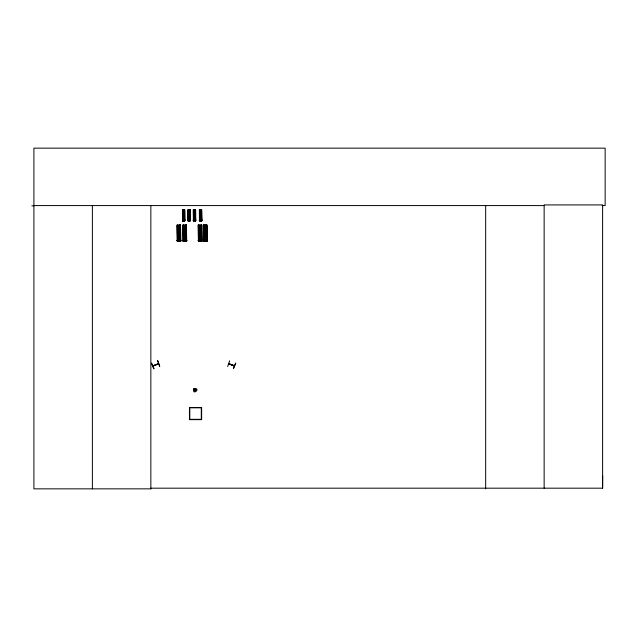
<?xml version="1.0" encoding="UTF-8"?>
<svg xmlns="http://www.w3.org/2000/svg" width="637" height="637" viewBox="0 0 637 637"><rect width="100%" height="100%" fill="white"/><g stroke="black" fill="none" stroke-linecap="round" stroke-linejoin="round"><path stroke-width="0.96" d="M602.172 205.584L605.15 205.584L605.15 148.15L33.904 148.15L33.904 488.85L150.937 488.85L150.858 488.181L602.61 488.181L602.698 475.863M153.079 365.988L158.605 363.743L152.96 365.71M194.922 391.15L196.18 390.274L195.304 389.016L194.046 389.892L194.922 391.15L195.081 390.25M195.145 389.916L195.304 389.016M185.049 241.28L184.722 240.627M228.691 363.966L234.336 365.972M227.656 366.562L229.631 360.805M233.429 368.624L235.762 362.994L233.389 368.616M205.584 241.327L205.098 240.587M194.42 390.911L195.002 390.218M195.225 389.948L195.806 389.255M228.723 363.6L234.456 365.646M234.328 365.877L228.651 363.831M153.095 366.108L158.573 363.679L153.007 365.988M153.788 368.847L151.423 363.241M194.094 390.449L194.954 390.139M196.132 389.709L195.28 390.019L196.18 390.274M183.846 220.338L183.87 220.744M199.994 241.28L200.026 240.627M184.73 209.868L184.905 220.864L182.556 220.896L182.437 209.899L184.786 209.868M190.192 209.868L187.851 209.899L187.979 220.896L190.312 220.864L190.145 209.868M193.417 209.899L193.521 220.896L195.726 220.864L195.607 209.868L193.258 209.899L193.377 220.896L194.094 220.888L193.974 209.892M182.604 211.014L184.634 210.99M188.019 211.014L190.049 210.99M193.425 211.014L195.455 210.99M199.516 211.014L201.547 210.99M182.612 211.763L184.642 211.739M188.026 211.763L190.057 211.739M193.433 211.763L195.463 211.739M199.524 211.763L201.555 211.739M182.628 212.877L184.658 212.854M188.034 212.877L190.065 212.854M193.449 212.877L195.479 212.854M199.54 212.877L201.571 212.854M182.636 213.865L184.666 213.849M188.042 213.865L190.073 213.849M193.457 213.865L195.487 213.849M199.548 213.865L201.579 213.849M182.644 214.98L184.674 214.964M188.058 214.98L190.089 214.964M193.473 214.98L195.503 214.964M199.556 214.98L201.587 214.964M182.7 219.773L184.73 219.749M188.114 219.773L190.145 219.749M193.521 219.773L195.551 219.749M199.612 219.773L201.642 219.749M182.365 220.091L185.072 220.06M187.78 220.091L190.487 220.06M193.186 220.091L195.893 220.06M187.78 220.171L190.487 220.147M193.186 220.171L195.893 220.147M199.277 220.091L201.985 220.06M199.277 220.171L201.985 220.147M186.466 224.988L182.954 225.036L183.13 241.527L186.649 241.479L186.458 224.988L186.569 241.479M198.258 225.036L201.77 224.988L201.937 241.479L198.433 241.527L198.258 225.036L198.505 241.527M205.862 224.996L206.929 224.988L207.097 241.479L203.593 241.527L203.426 225.036L206.691 225.004L206.874 241.479M177.285 226.708L180.327 226.676M183.209 226.708L186.251 226.676M198.513 226.708L201.555 226.676M203.665 226.708L206.714 226.676M177.301 227.831L180.343 227.791M183.217 227.831L186.259 227.791M198.521 227.831L201.563 227.791M203.681 227.831L206.722 227.791M177.317 229.503L180.359 229.471M183.233 229.503L186.283 229.471M198.537 229.503L201.587 229.471M203.697 229.503L206.738 229.471M177.333 230.984L180.375 230.952M183.249 230.984L186.291 230.952M198.553 230.984L201.595 230.952M203.713 230.984L206.754 230.952M177.349 232.656L180.39 232.624M183.265 232.656L186.307 232.624M198.569 232.656L201.611 232.624M203.729 232.656L206.77 232.624M177.428 239.838L180.47 239.807M183.345 239.838L186.394 239.807M198.648 239.838L201.698 239.807M203.808 239.838L206.85 239.807M176.927 240.324L180.988 240.284M182.843 240.324L186.904 240.284M176.927 240.452L180.988 240.412M182.851 240.452L186.904 240.412M198.147 240.324L202.208 240.284M178.71 240.587L179.196 240.611M184.634 240.587L185.112 240.611M198.155 240.452L202.208 240.412M203.307 240.324L207.367 240.284M203.307 240.452L207.367 240.412M31.85 205.823L33.904 205.815M33.904 205.584L544.141 205.584M178.901 241.304L178.806 240.627M153.485 365.55L153.684 365.933M194.046 389.892L194.946 390.051M229.925 364.229L233.214 365.407M194.285 389.39L194.978 389.971M195.248 390.194L195.941 390.776M151.63 363.146L154.027 368.751M194.747 389.064L195.057 389.924M195.177 390.242L195.487 391.102M206.858 224.988L207.033 241.479M206.531 224.988L206.683 239.536M206.452 224.996L206.627 239.544M206.619 239.807L206.635 241.479M206.269 224.996L206.499 239.544M206.125 224.996L206.277 241.487L206.07 224.996M205.87 225.968L206.093 239.544M205.815 241.487L204.883 241.503M204.493 226L204.581 240.547M204.007 225.036L204.246 240.547M203.681 225.036L203.8 241.527M203.49 225.036L203.665 241.527M201.762 220.864L201.555 209.868L201.65 220.864M201.698 224.988L201.881 241.479M201.388 209.868L201.499 220.864M201.563 224.988L201.714 241.479M201.372 220.872L200.981 209.876M201.372 224.988L201.531 239.536M201.467 239.544L201.181 224.996L201.268 239.544M201.459 239.807L201.475 241.479M200.95 220.872L200.329 220.88M201.117 241.487L200.974 224.996L201.093 241.487M200.727 225.968L200.934 239.544M200.655 241.487L199.723 241.503M200.01 209.892L200.169 220.888M199.922 209.892L200.002 220.896L199.739 209.899M199.62 209.899L199.787 220.896M199.508 209.899L199.604 220.896M199.333 226L199.492 240.547L199.262 226M198.848 225.036L199.039 241.519M198.736 225.036L198.84 241.527M198.465 225.036L198.672 241.527M195.559 209.868L195.567 220.864L195.336 209.868M195.288 209.868L195.408 220.864M195.161 209.868L195.169 220.872M195.033 209.876L195.057 220.872M194.898 209.876L195.01 220.872M193.791 209.892L193.951 220.888M193.656 209.899L193.783 220.896M193.576 209.899L193.648 220.896M190.017 209.868L190.152 220.864M189.922 209.868L189.993 220.864M189.802 209.868L189.866 220.872M189.659 209.876L189.754 220.872M189.492 209.876L189.651 220.872M189.452 220.872L188.831 220.88M188.552 209.892L188.679 220.888M188.632 220.888L188.425 209.892L188.496 220.896M188.241 209.899L188.289 220.896M188.234 220.896L188.026 209.899L188.019 220.896M186.259 224.988L186.41 241.479M186.227 239.536L186.068 224.988L186.147 239.544M186.155 239.807L186.171 241.479M185.861 224.996L186.036 239.544M185.423 225.968L185.63 239.544M185.351 241.487L184.419 241.503M184.642 209.868L184.746 220.864M184.475 209.868L184.587 220.864M184.34 209.868L184.507 220.864M184.204 209.876L184.364 220.872M184.069 209.876L184.197 220.872M184.037 220.872L183.416 220.88M184.013 226L184.189 240.547M183.814 225.028L183.989 241.519M183.751 225.028L183.958 241.519M183.544 225.036L183.735 241.519M183.416 225.036L183.607 241.519M183.098 209.892L183.257 220.888M183.352 225.036L183.536 241.527M182.97 209.892L183.106 220.896M183.185 225.036L183.368 241.527M182.843 209.899L183.002 220.896M183.026 225.036L183.201 241.527M182.747 209.899L182.827 220.896M182.612 209.899L182.692 220.896M182.485 209.899L182.564 220.896M180.478 224.988L180.653 241.479M180.343 224.988L180.494 241.479M180.088 224.996L180.327 241.479M179.96 224.996L180.255 241.479M179.953 225.968L180.064 241.479M179.745 224.996L179.897 241.487M179.578 226.939L179.714 239.544M179.491 225.968L179.65 239.544M179.435 241.487L178.503 241.503M178.113 226L178.272 240.547L178.041 226M177.858 225.028L178.01 241.519M177.874 241.519L177.707 226L177.803 241.519M177.524 226.008L177.612 241.527M602.61 488.181L602.61 204.923L544.141 204.923L544.141 488.181M485.665 205.584L485.665 488.85M150.85 205.584L150.85 488.85M92.381 205.584L92.381 488.85M178.209 231.637C179.061 234.217 180.191 229.798 178.209 231.637M183.217 214.303C183.79 216.023 184.547 213.069 183.217 214.303M184.125 231.637C184.977 234.217 186.115 229.798 184.125 231.637M188.632 214.303C189.197 216.023 189.953 213.069 188.632 214.303M194.038 214.303C194.611 216.023 195.368 213.069 194.038 214.303M200.129 214.303C200.703 216.023 201.459 213.069 200.129 214.303M199.429 231.637C200.281 234.217 201.419 229.798 199.429 231.637M204.588 231.637C205.44 234.217 206.571 229.798 204.588 231.637M193.815 388.681C192.071 396.525 201.794 387.543 193.815 388.681M157.618 360.59L159.696 366.323L157.618 360.59M201.69 209.868L199.349 209.899L199.469 220.896L201.81 220.864L201.69 209.868M180.55 224.988L177.03 225.036L177.213 241.527L180.733 241.479L180.55 224.988M200.416 240.587L199.938 240.587L200.416 240.611M201.634 407.473L189.452 407.473L189.452 419.648L201.634 419.648L201.634 407.473M201.292 407.815L189.794 407.815L189.794 419.313L201.292 419.313L201.292 407.815M204.421 241.519L204.27 225.028L204.389 241.519M204.071 241.519L203.88 225.036L203.991 241.527M199.293 241.519L199.086 225.028L199.23 241.519M185.845 241.487L185.67 224.996L185.813 241.487M177.476 241.527L177.301 225.036L177.444 241.527"/></g></svg>
